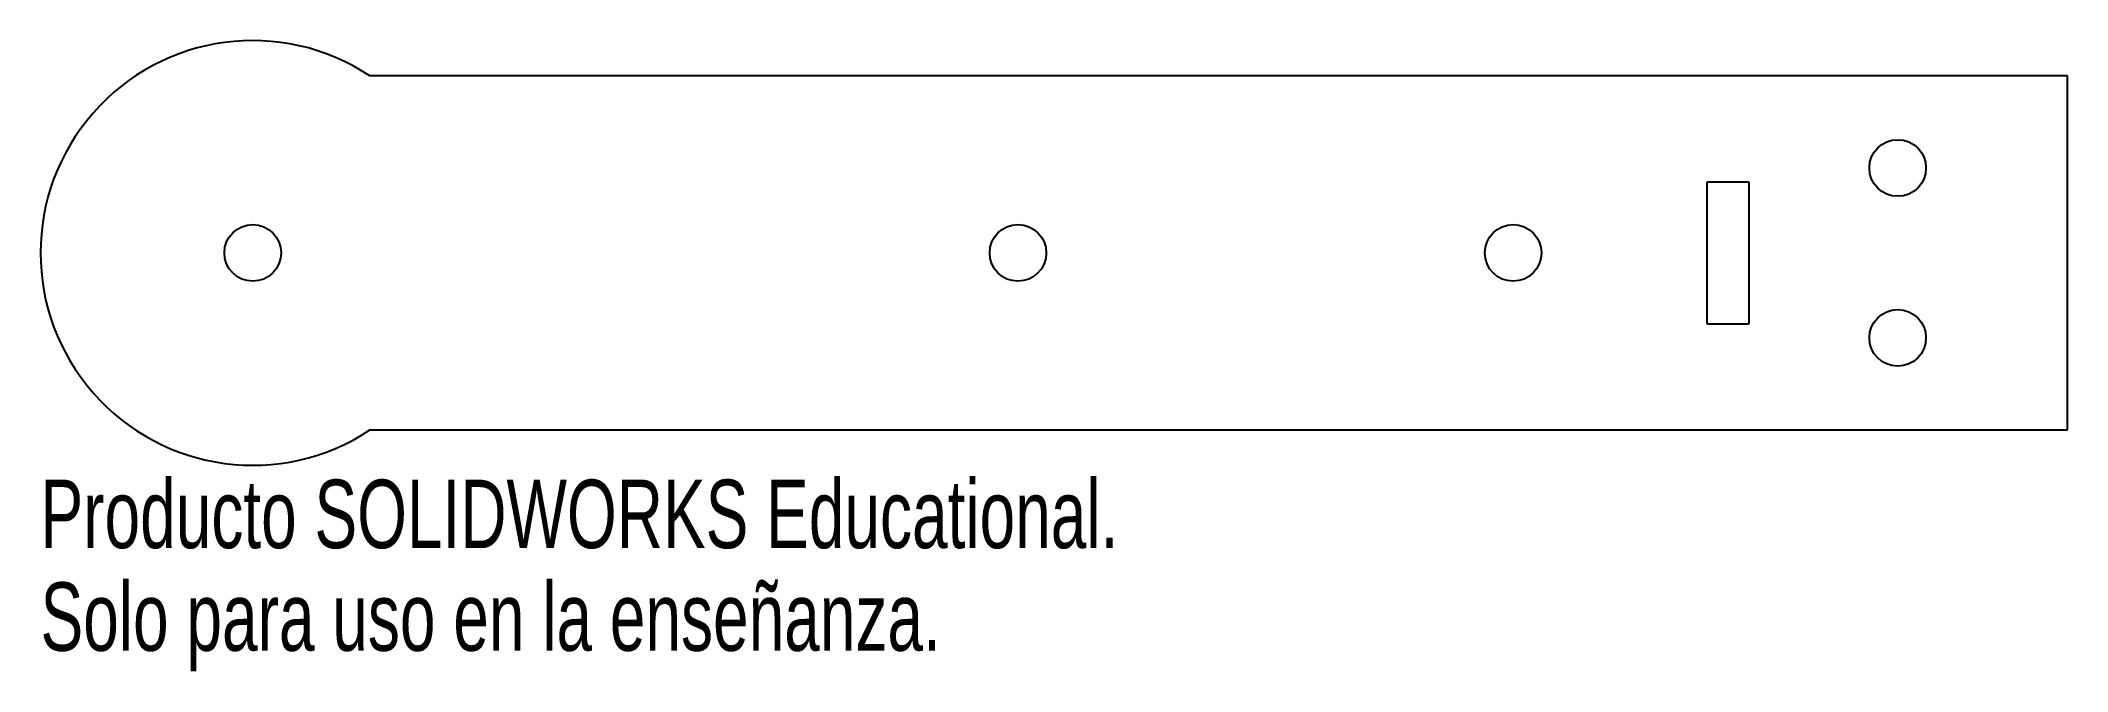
# Model space of a CAD drawing. Header units: millimetres. Extents: x -108 to 35, y -30 to 15.
import ezdxf

# ---------------------------------------------------------------- set-up
doc = ezdxf.new("R2010")
doc.units = ezdxf.units.MM
doc.styles.add('SLDTEXTSTYLE0', font='TXT', dxfattribs={"width": 0.7})

msp = doc.modelspace()

# ---------------------------------------------------------------- linework, layer by layer
at = {"color": 7, "linetype": 'Continuous', "lineweight": 25}
for p, q in [((34.9, 12.5), (-85.1, 12.5)), ((34.9, -12.5), (34.9, 12.5)), ((9.4, 5), (9.4, -5)), ((12.4, 5), (9.4, 5)), ((12.4, -5), (12.4, 5)), ((9.4, -5), (12.4, -5)), ((-85.1, -12.5), (34.9, -12.5))]:
    msp.add_line(p, q, dxfattribs=at)
for centre in [(22.9, 6), (-93.39, 0), (-39.29, 0), (-4.29, 0), (22.9, -6)]:
    msp.add_circle(centre, 2, dxfattribs=at)
msp.add_arc((-93.39, 0), 15, 56.4427, 303.5573, dxfattribs=at)

# ---------------------------------------------------------------- texts
at = {"color": 7, "linetype": 'Continuous', "char_height": 4.8336, "attachment_point": 1, "style": 'SLDTEXTSTYLE0'}
for s, insert in [('Producto SOLIDWORKS Educational.', (-108.39, -16.02)), ('Solo para uso en la enseñanza.', (-108.39, -23.27))]:
    msp.add_mtext(s, dxfattribs=dict(at, insert=insert))

doc.saveas('drawing.dxf')
